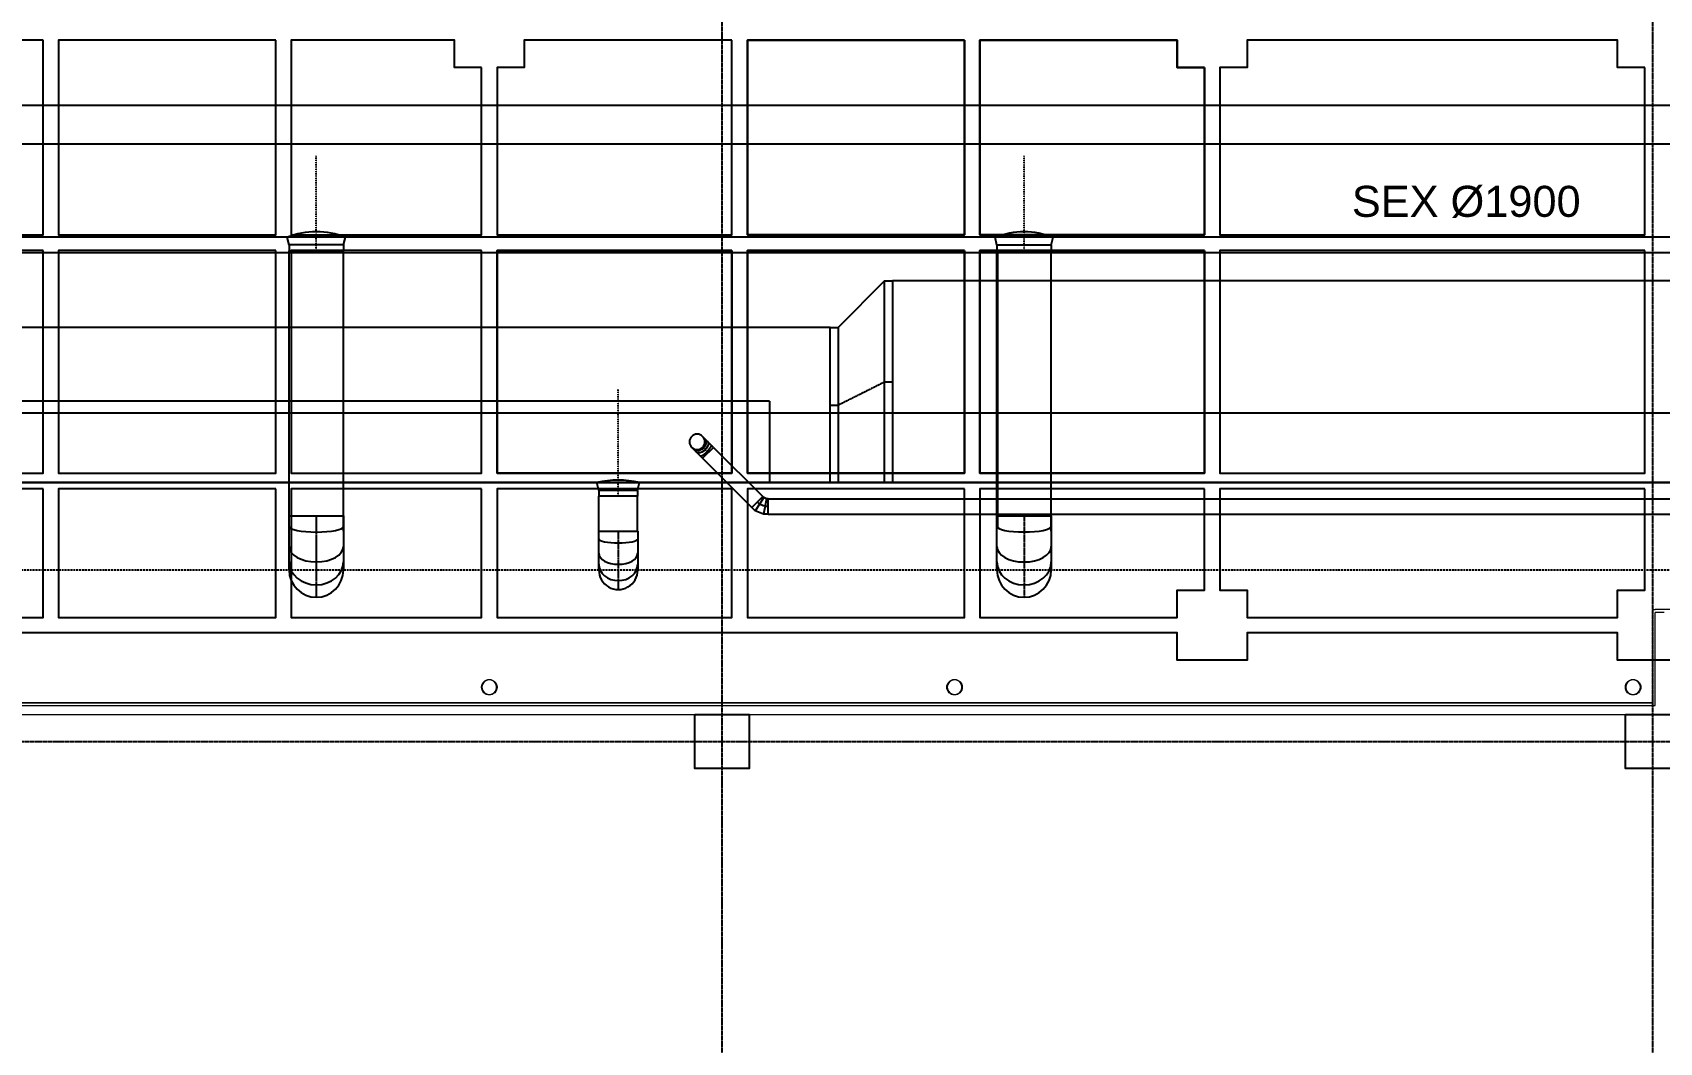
# Model space of a CAD drawing. Extents: x -3450 to 27857, y -1288 to 11880.
# Drawn here: x 13031 to 15129, y 8612 to 9914 of the extents above; entities that cross this region are included whole.
import ezdxf
from ezdxf.enums import TextEntityAlignment as Align

# ---------------------------------------------------------------- set-up
doc = ezdxf.new("R2010")
doc.units = 0
for name, pattern in [('188K-SM-03-F20-MECH-EQ-Y2257103$0$CENTER', [2, 1.25, -0.25, 0.25, -0.25]), ('188K-SM-03-F20-MECH-EQ-Y2257103$0$CENTER2', [1.125, 0.75, -0.125, 0.125, -0.125]), ('188K-SM-03-F20-MECH-EQ-Y2257103$0$HIDDEN', [0.375, 0.25, -0.125]), ('X-S-FAB-L20$0$COL-CEN-LIN', [3.25, 2.5, -0.25, 0.25, -0.25])]:
    doc.linetypes.add(name, pattern=pattern)
for name, color, linetype in [('188K-SM-03-F20-MECH-EQ-Y2257103$0$0-Block Center-Line', 1, '188K-SM-03-F20-MECH-EQ-Y2257103$0$CENTER'), ('188K-SM-03-F20-MECH-EQ-Y2257103$0$0-CF-AAS-AEX', 1, 'Continuous'), ('188K-SM-03-F20-MECH-EQ-Y2257103$0$0-CF-AAS-CVD', 140, 'Continuous'), ('188K-SM-03-F20-MECH-EQ-Y2257103$0$0-CF-AAS-GEX', 5, 'Continuous'), ('188K-SM-03-F20-MECH-EQ-Y2257103$0$0-CF-AAS-SEX', 3, 'Continuous'), ('188K-SM-03-F20-MECH-EQ-Y2257103$0$0-CF-AAS-VEX', 6, 'Continuous'), ('188K-SM-03-F20-MECH-EQ-Y2257103$0$Block Center-Line', 1, '188K-SM-03-F20-MECH-EQ-Y2257103$0$CENTER2'), ('X-S-FAB-L20$0$1_l20平面圖_1_A-OBJE-MEP', 8, 'Continuous'), ('X-S-FAB-L20$0$1_l20平面圖_1_A-WALL-EX', 8, 'Continuous'), ('X-S-FAB-L20$0$BLOCK', 8, 'Continuous'), ('X-S-FAB-L20$0$CCL', 8, 'X-S-FAB-L20$0$COL-CEN-LIN'), ('X-S-FAB-L20$0$COL-S', 8, 'Continuous'), ('X-S-FAB-L20$0$Steel Frame-188K', 8, 'Continuous')]:
    doc.layers.add(name, color=color, linetype=linetype)
doc.styles.add('188K-SM-03-F20-MECH-EQ-Y2257103$0$dim-txt', font='simplex.shx', dxfattribs={"width": 0.8})
doc.styles.add('188K-SM-03-F20-MECH-EQ-Y2257103$0$Standard', font='arial.ttf')
doc.dimstyles.new('188K-SM-03-F20-MECH-EQ-Y2257103$0$80-DIM(mm)', dxfattribs={"dimscale": 80, "dimtxt": 0.25, "dimasz": 0.12, "dimexe": 0.01, "dimexo": 0.01, "dimgap": 0.05, "dimtad": 1, "dimdec": 0, "dimlfac": 10, "dimzin": 0, "dimdsep": 46, "dimtxsty": '188K-SM-03-F20-MECH-EQ-Y2257103$0$dim-txt', "dimcen": 2, "dimclrd": 220, "dimclre": 220, "dimclrt": 7, "dimadec": 0, "dimazin": 0, "dimtfac": 1, "dimtdec": 0, "dimtix": 1, "dimtmove": 2, "dimatfit": 3, "dimldrblk": '188K-SM-03-F20-MECH-EQ-Y2257103$0$_DOT', "dimfxl": 1.6, "dimtvp": 1, "dimtolj": 1, "dimtzin": 0, "dimarcsym": 0})

# ---------------------------------------------------------------- blocks, each defined once
blk = doc.blocks.new('X-S-FAB-L20$0$FAB2-L05')
at = {"layer": 'X-S-FAB-L20$0$CCL'}
for p, q in [((-12240, 11005), (-12240, 0)), ((-11040, 11005), (-11040, 0)), ((-26880, 9720), (1210, 9720))]:
    blk.add_line(p, q, dxfattribs=at)
at = {"layer": 'X-S-FAB-L20$0$COL-S'}
for points in [[(-12275, 9755), (-12205, 9755), (-12205, 9685), (-12275, 9685)], [(-11075, 9755), (-11005, 9755), (-11005, 9685), (-11075, 9685)]]:
    blk.add_lwpolyline(points, close=True, dxfattribs=at)
blk = doc.blocks.new('X-S-FAB-L20$0$鋼棚_AAS')
at = {"layer": 'X-S-FAB-L20$0$Steel Frame-188K'}
blk.add_lwpolyline([(16705, 111.9), (15905, 111.9), (15905, 101.9), (15865, 101.9), (15065, 105.1), (15065, 101.9), (15025, 101.9), (14225, 106.8), (14225, 101.9), (14185, 101.9), (13385, 111.9), (13385, 101.9), (13345, 101.9), (13345, 111.9), (12570, 111.9), (12570, 76.9), (12480, 76.9), (12480, 111.9), (12002.2, 111.9), (12002.2, 76.9), (11912.2, 76.9), (11912.2, 111.9), (10170, 111.9)], dxfattribs=at)
for points in [[(10449.6, 875.9), (10170, 875.9), (10170, 840.9), (10135, 840.9), (10135, 625.1), (10449.6, 625.1)], [(10749.6, 875.9), (10469.6, 875.9), (10469.6, 625.1), (10749.6, 625.1)], [(11015, 840.9), (10980, 840.9), (10980, 875.9), (10769.6, 875.9), (10769.6, 625.1), (11015, 625.1)], [(11337.8, 875.9), (11070, 875.9), (11070, 840.9), (11035, 840.9), (11035, 625.1), (11337.8, 625.1)], [(11637.8, 875.9), (11357.8, 875.9), (11357.8, 625.1), (11637.8, 625.1)], [(11637.8, 875.9), (11637.8, 625.1), (11357.8, 625.1), (11357.8, 875.9)], [(11947.2, 840.9), (11912.2, 840.9), (11912.2, 875.9), (11657.8, 875.9), (11657.8, 625.1), (11947.2, 625.1)], [(11947.2, 840.9), (11947.2, 625.1), (11657.8, 625.1), (11657.8, 875.9), (11912.2, 875.9), (11912.2, 840.9)], [(12515, 840.9), (12480, 840.9), (12480, 875.9), (12002.2, 875.9), (12002.2, 840.9), (11967.2, 840.9), (11967.2, 625.1), (12515, 625.1)], [(10449.6, 605.1), (10135, 605.1), (10135, 317.7), (10449.6, 317.7)], [(10749.6, 605.1), (10469.6, 605.1), (10469.6, 317.7), (10749.6, 317.7)], [(11015, 605.1), (10769.6, 605.1), (10769.6, 317.7), (11015, 317.7)], [(11337.8, 605.1), (11035, 605.1), (11035, 317.7), (11337.8, 317.7)], [(11337.8, 605.1), (11337.8, 317.7), (11035, 317.7), (11035, 605.1)], [(11637.8, 605.1), (11357.8, 605.1), (11357.8, 317.7), (11637.8, 317.7)], [(11637.8, 605.1), (11637.8, 317.7), (11357.8, 317.7), (11357.8, 605.1)], [(11947.2, 605.1), (11657.8, 605.1), (11657.8, 317.7), (11947.2, 317.7)], [(11947.2, 605.1), (11947.2, 317.7), (11657.8, 317.7), (11657.8, 605.1)], [(12515, 605.1), (11967.2, 605.1), (11967.2, 317.7), (12515, 317.7)], [(10449.6, 297.7), (10135, 297.7), (10135, 166.9), (10170, 166.9), (10170, 131.9), (10449.6, 131.9)], [(10749.6, 297.7), (10469.6, 297.7), (10469.6, 131.9), (10749.6, 131.9)], [(11015, 297.7), (10769.6, 297.7), (10769.6, 131.9), (11015, 131.9)], [(11337.8, 297.7), (11035, 297.7), (11035, 131.9), (11337.8, 131.9)], [(11637.8, 297.7), (11357.8, 297.7), (11357.8, 131.9), (11637.8, 131.9)], [(11947.2, 297.7), (11657.8, 297.7), (11657.8, 131.9), (11912.2, 131.9), (11912.2, 166.9), (11947.2, 166.9)], [(12515, 297.7), (11967.2, 297.7), (11967.2, 166.9), (12002.2, 166.9), (12002.2, 131.9), (12480, 131.9), (12480, 166.9), (12515, 166.9)]]:
    blk.add_lwpolyline(points, close=True, dxfattribs=at)
blk = doc.blocks.new('X-S-FAB-L20')
at = {"layer": 'X-S-FAB-L20$0$1_l20平面圖_1_A-OBJE-MEP', "color": 8, "lineweight": 0, "ltscale": 10, "flags": 128}
for points in [[(13629.5, 9070, 1), (13610.5, 9070, 1)], [(14229.5, 9070, 1), (14210.5, 9070, 1)], [(15104.5, 9070, 1), (15085.5, 9070, 1)]]:
    blk.add_lwpolyline(points, format="xyb", close=True, dxfattribs=at)
at = {"layer": 'X-S-FAB-L20$0$1_l20平面圖_1_A-OBJE-MEP', "color": 8, "lineweight": 0, "ltscale": 10}
for centre in [(13620, 9070), (14220, 9070), (15095, 9070)]:
    blk.add_circle(centre, 10, dxfattribs=at)
at = {"layer": 'X-S-FAB-L20$0$1_l20平面圖_1_A-WALL-EX', "color": 6, "lineweight": 0, "ltscale": 10}
for p, q in [((15135, 9166.5), (15123.5, 9166.5)), ((15123.5, 9050), (15123.5, 9166.5)), ((15135, 9166.5), (15123.5, 9166.5)), ((12720, 9046.5), (15120, 9046.5)), ((15120, 9046.5), (15123.5, 9046.5)), ((15123.5, 9046.5), (15123.5, 9050)), ((15123.5, 9046.5), (15123.5, 9050))]:
    blk.add_line(p, q, dxfattribs=at)
at = {"layer": 'X-S-FAB-L20$0$1_l20平面圖_1_A-WALL-EX', "color": 6, "lineweight": 0, "ltscale": 10, "flags": 128}
for points in [[(15120, 9170), (15123.5, 9170)], [(15120, 9170), (15120, 9050)], [(15166.5, 9170), (15123.5, 9170)], [(15120, 9050), (12720, 9050)]]:
    blk.add_lwpolyline(points, dxfattribs=at)
at = {"layer": 'X-S-FAB-L20$0$1_l20平面圖_1_A-WALL-EX', "color": 12, "lineweight": 0, "ltscale": 10, "flags": 128}
blk.add_lwpolyline([(12720, 9050), (15120, 9050)], dxfattribs=at)
blk.add_lwpolyline([(12720, 9050), (15120, 9050)], dxfattribs=at)
at = {"layer": 'X-S-FAB-L20$0$1_l20平面圖_1_A-WALL-EX', "color": 4, "lineweight": 0, "ltscale": 10, "flags": 128}
blk.add_lwpolyline([(12705, 9035), (15135, 9035)], dxfattribs=at)
at = {"layer": 'X-S-FAB-L20$0$BLOCK'}
blk.add_blockref('X-S-FAB-L20$0$FAB2-L05', (26160, -720), dxfattribs=at)
at = {"layer": 'X-S-FAB-L20$0$Steel Frame-188K'}
blk.add_blockref('X-S-FAB-L20$0$鋼棚_AAS', (2595, 9028.1), dxfattribs=at)
blk = doc.blocks.new('*U654')
for p, q in [((0, -18.8), (0, 18.8)), ((0, 18.8), (37.5, 18.8)), ((37.5, -18.8), (0, -18.8))]:
    blk.add_line(p, q)
blk.add_arc((37.5, 0), 18.8, 270, 90)
for centre, ratio in [((7.5, 0), 0.198912), ((21.2, 0), 0.566454), ((31.8, 0), 0.847759)]:
    blk.add_ellipse(centre, major_axis=(0, 18.8), ratio=ratio, start_param=3.141593, end_param=6.283185)
at = {"layer": '188K-SM-03-F20-MECH-EQ-Y2257103$0$0-Block Center-Line'}
blk.add_line((0, 0), (56.3, 0), dxfattribs=at)
blk = doc.blocks.new('188K-SM-03-F20-MECH-EQ-Y2257103$0$SEX')
at = {"layer": '188K-SM-03-F20-MECH-EQ-Y2257103$0$0-CF-AAS-SEX'}
for p, q in [((13269.7, 625.1), (9303.7, 625.1)), ((13269.7, 435.1), (9303.7, 435.1))]:
    blk.add_line(p, q, dxfattribs=at)
at = {"layer": '188K-SM-03-F20-MECH-EQ-Y2257103$0$0-CF-AAS-SEX', "style": '188K-SM-03-F20-MECH-EQ-Y2257103$0$Standard'}
blk.add_text('SEX %%C1900', height=40, dxfattribs=at).set_placement((12047.3, 501.4), align=Align.MIDDLE_LEFT)
blk = doc.blocks.new('*U694')
for p, q in [((0, -22.3), (0, 22.3)), ((0, 22.3), (44.5, 22.3)), ((44.5, -22.3), (0, -22.3))]:
    blk.add_line(p, q)
blk.add_arc((44.5, 0), 22.3, 270, 90)
for centre, ratio in [((8.9, 0), 0.198912), ((25.2, 0), 0.566454), ((37.7, 0), 0.847759)]:
    blk.add_ellipse(centre, major_axis=(0, 22.3), ratio=ratio, start_param=3.141593, end_param=6.283185)
at = {"layer": '188K-SM-03-F20-MECH-EQ-Y2257103$0$0-Block Center-Line'}
blk.add_line((0, 0), (66.8, 0), dxfattribs=at)
blk = doc.blocks.new('*U698')
for p, q in [((-350, 100), (-375, 0)), ((-350, 175), (350, 175)), ((-350, 100), (-350, 175)), ((-350, 100), (350, 100)), ((350, 100), (350, 175)), ((350, 100), (375, 0))]:
    blk.add_line(p, q)
blk.add_arc((0, 981), 1050, 249.0518, 290.9482)
at = {"layer": '188K-SM-03-F20-MECH-EQ-Y2257103$0$Block Center-Line'}
blk.add_line((0, 175), (0, -1050), dxfattribs=at)
blk = doc.blocks.new('*U699')
for p, q in [((0, -28.5), (0, 28.5)), ((0, 28.5), (56.9, 28.5)), ((56.9, -28.5), (0, -28.5))]:
    blk.add_line(p, q)
blk.add_arc((56.9, 0), 28.5, 270, 90)
for centre, ratio in [((11.3, 0), 0.198912), ((32.3, 0), 0.566454), ((48.3, 0), 0.847759)]:
    blk.add_ellipse(centre, major_axis=(0, 28.5), ratio=ratio, start_param=3.141593, end_param=6.283185)
at = {"layer": '188K-SM-03-F20-MECH-EQ-Y2257103$0$0-Block Center-Line'}
blk.add_line((0, 0), (85.4, 0), dxfattribs=at)
blk = doc.blocks.new('*U700')
for p, q in [((-350, 100), (-375, 0)), ((-350, 175), (350, 175)), ((-350, 100), (-350, 175)), ((-350, 100), (350, 100)), ((350, 100), (350, 175)), ((350, 100), (375, 0))]:
    blk.add_line(p, q)
blk.add_arc((0, 981), 1050, 249.0518, 290.9482)
at = {"layer": '188K-SM-03-F20-MECH-EQ-Y2257103$0$Block Center-Line'}
blk.add_line((0, 175), (0, -1050), dxfattribs=at)
blk = doc.blocks.new('188K-SM-03-F20-MECH-EQ-Y2257103$0$VEX')
at = {"color": 1, "ltscale": 2}
blk.add_line((11386.51, 333.77, 0), (11386.51, 228.77, 0), dxfattribs=at)
at = {"layer": '188K-SM-03-F20-MECH-EQ-Y2257103$0$0-CF-AAS-VEX'}
for p, q in [((15710.84, 665.09), (8931.2, 665.1)), ((15710.84, 545.09), (8931.2, 545.1)), ((10766.92, 166.24, 0), (10766.92, 527.6, 0)), ((10836.92, 166.24, 0), (10836.92, 527.6, 0)), ((11679.61, 166.25), (11679.67, 527.6)), ((11749.61, 166.24), (11749.67, 527.59))]:
    blk.add_line(p, q, dxfattribs=at)
for name, p, xscale, yscale, zscale, rotation in [('*U698', (10801.98, 545.1), 0.1, 0.1, 0.1, 180), ('*U700', (11714.67, 545.09), 0.1, 0.1, 0.1, 180), ('*U694', (10801.92, 186), 1.572009076996788, 1.572009076996788, 1.572009076996788, 270), ('*U699', (11714.61, 186), 1.229492264424698, 1.229492264424698, 1.229492264424698, 270)]:
    blk.add_blockref(name, p, dxfattribs=dict(at, xscale=xscale, yscale=yscale, zscale=zscale, rotation=rotation))
blk = doc.blocks.new('*U711')
for p, q in [((-20, 10), (-20, -10)), ((-20, 10), (0, 10)), ((0, -10), (-20, -10))]:
    blk.add_line(p, q)
blk.add_circle((0, 0), 10)
for centre, major_axis, ratio, start_param, end_param in [((-16, 0), (0, 10), 0.198912, 0, 3.141593), ((-8.7, 0), (0, 10), 0.566454, 0, 3.141593), ((-3, 0), (0, -10), 0.847759, 3.141593, 6.283185)]:
    blk.add_ellipse(centre, major_axis=major_axis, ratio=ratio, start_param=start_param, end_param=end_param)
at = {"layer": '188K-SM-03-F20-MECH-EQ-Y2257103$0$Block Center-Line'}
blk.add_line((-20, 0), (-10, 0), dxfattribs=at)
blk = doc.blocks.new('*U606')
for p, q in [((-12.9, 7.1), (1.2, 21.2)), ((-11.5, 5.7), (5.4, 17)), ((-10, 2), (10, 6)), ((10, 0), (-10, 0))]:
    blk.add_line(p, q)
for points in [[(10, 0), (10, 6), (5.4, 17), (1.2, 21.2)], [(-10, 0), (-10, 2), (-11.5, 5.7), (-12.9, 7.1)]]:
    blk.add_lwpolyline(points)
at = {"layer": '188K-SM-03-F20-MECH-EQ-Y2257103$0$Block Center-Line'}
blk.add_lwpolyline([(0, 0), (0, 4), (-3, 11.3), (-5.9, 14.1)], dxfattribs=at)
blk = doc.blocks.new('188K-SM-03-F20-MECH-EQ-Y2257103$0$AEX')
at = {"layer": '188K-SM-03-F20-MECH-EQ-Y2257103$0$0-CF-AAS-AEX'}
for p, q in [((11590.8, 80), (11590.8, 435.2)), ((11296.5, 243.8, 0), (5239.5, 243.8, 0)), ((11210.1, 170.1, 0), (11273.5, 106.7, 0)), ((11224.3, 184.2, 0), (11287.7, 120.8, 0)), ((11296.5, 138.8, 0), (5239.5, 138.8, 0)), ((11294.7, 117.9), (14178.1, 117.9)), ((11294.7, 97.9), (14178.1, 97.9))]:
    blk.add_line(p, q, dxfattribs=at)
at = {"layer": '188K-SM-03-F20-MECH-EQ-Y2257103$0$0-CF-AAS-AEX', "xscale": -1}
for name, p, rotation in [('*U711', (11203.1, 191.3, 0), 315.0000000000001), ('*U606', (11294.7, 107.9), 90)]:
    blk.add_blockref(name, p, dxfattribs=dict(at, rotation=rotation))
blk = doc.blocks.new('*U720')
for p, q in [((-250, 100), (-275, 0)), ((-250, 175), (250, 175)), ((-250, 100), (-250, 175)), ((-250, 100), (250, 100)), ((250, 100), (250, 175)), ((250, 100), (275, 0))]:
    blk.add_line(p, q)
blk.add_arc((0, 1168), 1200, 256.7324, 283.2676)
at = {"layer": '188K-SM-03-F20-MECH-EQ-Y2257103$0$Block Center-Line'}
blk.add_line((0, 175), (0, -1200), dxfattribs=at)
blk = doc.blocks.new('*U729')
for p, q in [((10, 130), (0, 130)), ((0, 130), (0, -130)), ((10, -130), (10, 130)), ((10, 130), (70, 70)), ((80, 70), (70, 70)), ((70, 70), (70, -130)), ((80, -130), (80, 70)), ((0, -130), (80, -130))]:
    blk.add_line(p, q)
at = {"layer": '188K-SM-03-F20-MECH-EQ-Y2257103$0$Block Center-Line'}
blk.add_lwpolyline([(80, -30), (70, -30), (10, 0), (0, 0)], dxfattribs=at)
blk = doc.blocks.new('188K-SM-03-F20-MECH-EQ-Y2257103$0$GEX')
at = {"layer": '188K-SM-03-F20-MECH-EQ-Y2257103$0$0-CF-AAS-GEX'}
for p, q in [((15863.4, 488.8, 0), (11544.8, 488.8, 0)), ((11464.8, 428.8, 0), (9922.2, 428.8, 0)), ((11464.8, 228.8, 0), (9922.2, 228.8, 0)), ((15863.4, 228.8, 0), (11544.8, 228.8, 0))]:
    blk.add_line(p, q, dxfattribs=at)
at = {"layer": '188K-SM-03-F20-MECH-EQ-Y2257103$0$0-CF-AAS-GEX', "xscale": -1}
blk.add_blockref('*U729', (11544.8, 358.8, 0), dxfattribs=at)
at = {"layer": '188K-SM-03-F20-MECH-EQ-Y2257103$0$0-CF-AAS-GEX', "xscale": 0.1, "yscale": 0.1, "zscale": 0.1, "rotation": 180}
blk.add_blockref('*U720', (11191.3, 228.8, 0), dxfattribs=at)
blk = doc.blocks.new('*D1136')
at = {"color": 220, "lineweight": -2, "ltscale": 2, "transparency": 16777216}
for p, q in [((15074.4, 9770.1), (-0.8, 9770.1)), ((0, 9760.5), (0, 9659.7))]:
    blk.add_line(p, q, dxfattribs=at)
at = {"color": 220, "ltscale": 2, "transparency": 16777216}
for points in [[(-1.6, 9760.5), (1.6, 9760.5), (0, 9770.1)], [(-1.6, 9659.7), (1.6, 9659.7), (0, 9650.1)]]:
    blk.add_solid(points, dxfattribs=at)
at = {"layer": 'DefPoints', "color": 0, "ltscale": 2, "transparency": 16777216}
for p in [(15075.2, 9770.1), (0, 9650.1), (0, 9650.1)]:
    blk.add_point(p, dxfattribs=at)
at = {"color": 7, "ltscale": 2, "transparency": 16777216, "insert": (-14, 9710.1), "char_height": 20, "attachment_point": 5, "rotation": 90, "style": '188K-SM-03-F20-MECH-EQ-Y2257103$0$dim-txt'}
blk.add_mtext('\\A1;1200', dxfattribs=at)
blk = doc.blocks.new('188K-SM-03-F20-MECH-EQ-Y2257103$0$_DOT')
at = {"color": 0, "linetype": 'ByBlock'}
blk.add_line((-0.5, 0), (-1, 0), dxfattribs=at)
at = {"color": 0, "linetype": 'ByBlock', "const_width": 0.5}
blk.add_lwpolyline([(-0.25, 0, 1), (0.25, 0, 1)], format="xyb", close=True, dxfattribs=at)
blk = doc.blocks.new('188K-SM-03-F20-MECH-EQ-Y2257103')
at = {"color": 2, "linetype": '188K-SM-03-F20-MECH-EQ-Y2257103$0$HIDDEN', "ltscale": 10}
blk.add_line((25119.888, 9221), (2597.07, 9221), dxfattribs=at)
at = {"layer": '188K-SM-03-F20-MECH-EQ-Y2257103$0$0-CF-AAS-CVD'}
for p, q in [((8848.693, 9423.777, -0.004), (19532.029, 9423.777, -0.004)), ((8848.693, 9333.777, -0.004), (19532.029, 9333.777, -0.004))]:
    blk.add_line(p, q, dxfattribs=at)
at = {"layer": '188K-SM-03-F20-MECH-EQ-Y2257103$0$0-CF-AAS-GEX'}
for p, q in [((13761.345, 9271, -0.004), (13761.345, 9316.275, -0.004)), ((13811.345, 9271, -0.004), (13811.345, 9316.275, -0.004))]:
    blk.add_line(p, q, dxfattribs=at)
at = {"color": 1}
for name, p in [('188K-SM-03-F20-MECH-EQ-Y2257103$0$VEX', (2595, 9105)), ('188K-SM-03-F20-MECH-EQ-Y2257103$0$SEX', (2685, 9195)), ('188K-SM-03-F20-MECH-EQ-Y2257103$0$AEX', (2685, 9195)), ('188K-SM-03-F20-MECH-EQ-Y2257103$0$GEX', (2595, 9105))]:
    blk.add_blockref(name, p, dxfattribs=at)
at = {"layer": '188K-SM-03-F20-MECH-EQ-Y2257103$0$0-CF-AAS-GEX', "xscale": 1.333333333333333, "yscale": 1.333333333333333, "zscale": 1.333333333333333, "rotation": 270}
blk.add_blockref('*U654', (13786.345, 9271), dxfattribs=at)
at = {"color": 1, "ltscale": 2}
dim = blk.add_linear_dim(base=(0.012, 9650.113), p1=(15075.173, 9770.094), p2=(0.012, 9650.113), angle=90, dimstyle='188K-SM-03-F20-MECH-EQ-Y2257103$0$80-DIM(mm)', dxfattribs=at)
dim.commit()
dim.dimension.update_dxf_attribs({"geometry": '*D1136', "text_midpoint": (-13.988, 9710.103)})

msp = doc.modelspace()

# ---------------------------------------------------------------- block references
for name in ['X-S-FAB-L20', '188K-SM-03-F20-MECH-EQ-Y2257103']:
    msp.add_blockref(name, (0, 0))

doc.saveas('drawing.dxf')
